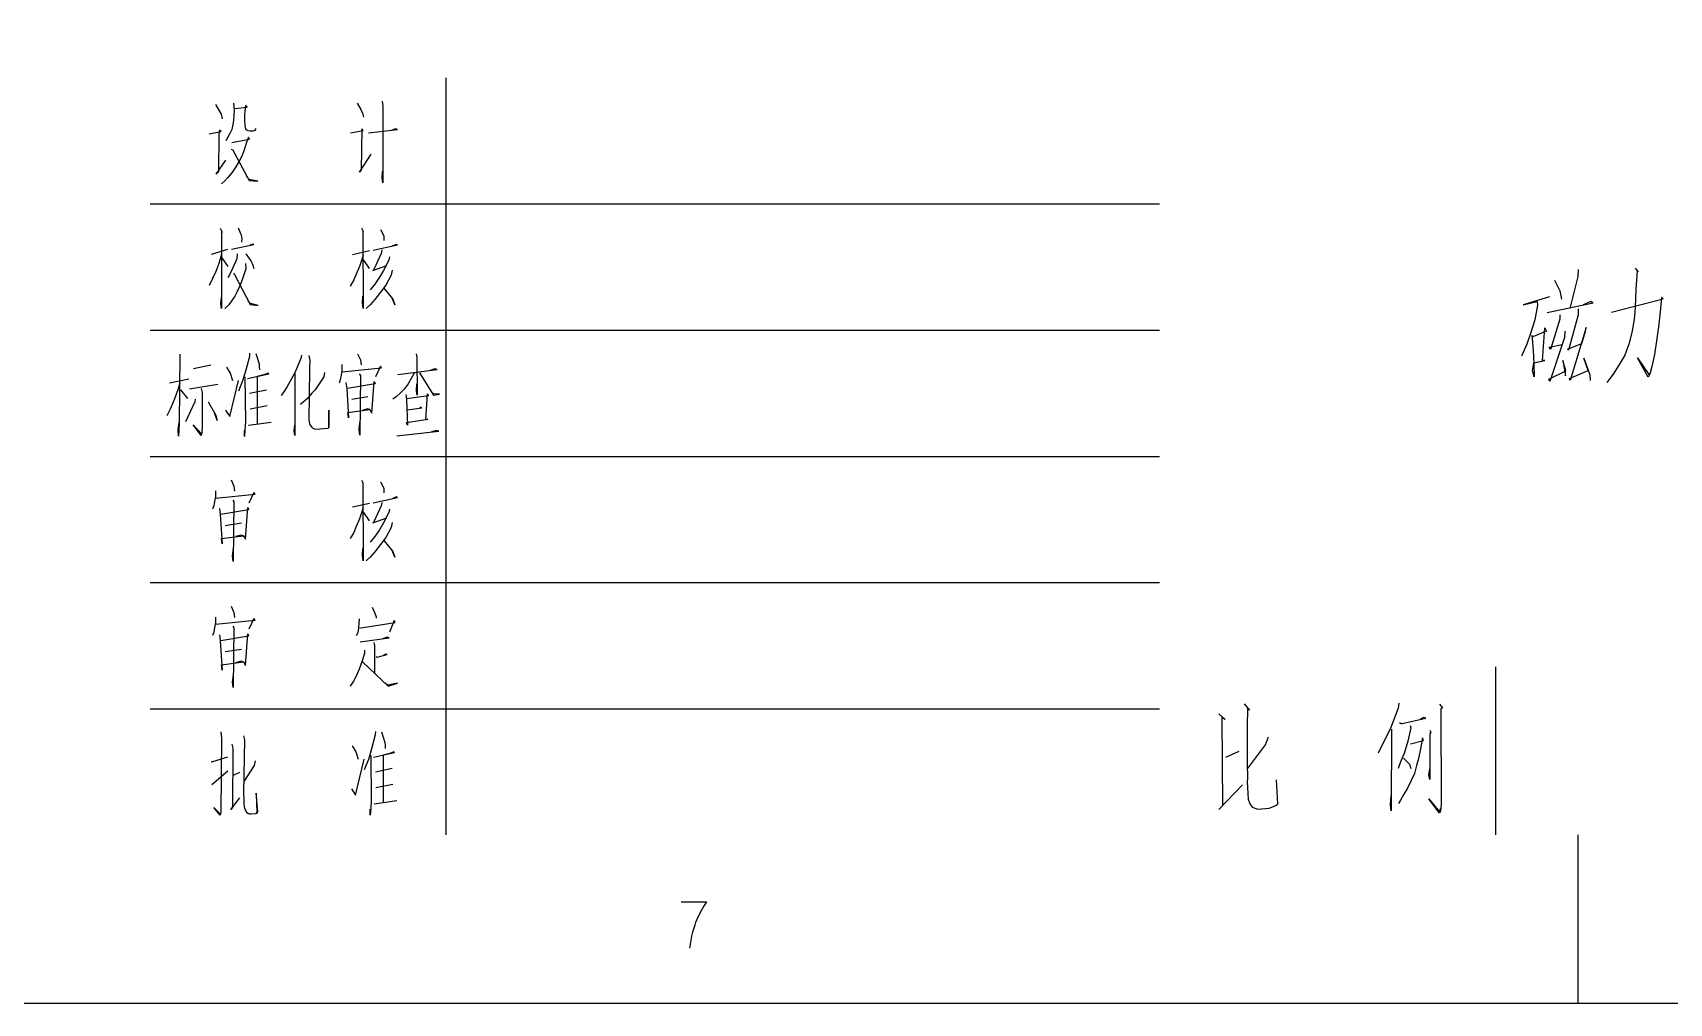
# Model space of a CAD drawing. Extents: x 0 to 8410, y 0 to 11890.
# Drawn here: x 6440 to 7413, y 0 to 577 of the extents above; entities that cross this region are included whole.
import ezdxf

# ---------------------------------------------------------------- set-up
doc = ezdxf.new("R2010")
doc.units = 0
doc.header["$MEASUREMENT"] = 0
doc.layers.add('6', color=7, linetype='Continuous')
doc.layers.add('8', color=7, linetype='Continuous')

# ---------------------------------------------------------------- blocks, each defined once
blk = doc.blocks.new('BLKENT714')
at = {"layer": '8', "color": 15, "linetype": 'Continuous'}
for p, q in [((7358.75, 100), (7358.75, 0)), ((0, 0), (8410, 0))]:
    blk.add_line(p, q, dxfattribs=at)
at = {"layer": '8', "color": 2, "linetype": 'Continuous'}
for p, q in [((6825.58, 60.22), (6840.67, 60.22)), ((6840.67, 60.22), (6839.39, 58.12)), ((6835.64, 51.12), (6834.27, 47.9)), ((6837.84, 55.32), (6835.64, 51.12)), ((6839.39, 58.12), (6837.84, 55.32)), ((6831.89, 39.92), (6831.34, 37.54)), ((6832.44, 42.3), (6831.89, 39.92)), ((6833.26, 44.68), (6832.44, 42.3)), ((6833.72, 46.5), (6833.26, 44.68)), ((6834.27, 47.9), (6833.72, 46.5)), ((6831.34, 37.54), (6830.61, 32.64))]:
    blk.add_line(p, q, dxfattribs=at)
at = {"layer": '8', "color": 7, "linetype": 'Continuous', "const_width": 0.03}
blk.add_lwpolyline([(250, 100), (8310, 100)], dxfattribs=at)

msp = doc.modelspace()

# ---------------------------------------------------------------- linework, layer by layer
at = {"layer": '6'}
for p, q in [((6685.91, 100), (6685.91, 550)), ((6647.93, 536.007), (6648.32, 533.262)), ((6548.91, 534.046), (6552.18, 528.36)), ((6552.18, 528.36), (6552.7, 525.615)), ((6559.76, 527.184), (6559.24, 523.262)), ((6559.5, 534.831), (6559.89, 531.105)), ((6559.89, 531.105), (6559.76, 527.184)), ((6560.28, 531.693), (6567.6, 532.478)), ((6566.16, 530.321), (6566.03, 527.576)), ((6566.03, 527.576), (6566.03, 524.831)), ((6566.82, 533.654), (6566.16, 530.321)), ((6567.6, 532.478), (6566.82, 533.654)), ((6633.03, 534.831), (6635.25, 531.105)), ((6635.25, 531.105), (6636.3, 528.948)), ((6636.3, 528.948), (6636.82, 526.595)), ((6648.32, 533.262), (6648.32, 487.576)), ((6544.99, 516.595), (6552.18, 517.968)), ((6550.87, 516.595), (6550.61, 494.046)), ((6551.26, 518.948), (6550.87, 516.595)), ((6552.18, 517.968), (6551.26, 518.948)), ((6557.41, 516.792), (6556.23, 514.635)), ((6558.45, 519.341), (6557.41, 516.792)), ((6559.24, 523.262), (6558.45, 519.341)), ((6566.03, 524.831), (6566.16, 522.086)), ((6566.16, 522.086), (6566.43, 520.517)), ((6566.43, 520.517), (6566.95, 519.341)), ((6566.95, 519.341), (6567.99, 518.752)), ((6567.99, 518.752), (6569.43, 518.556)), ((6569.43, 518.556), (6571.26, 518.556)), ((6571.26, 518.556), (6572.31, 518.948)), ((6572.31, 518.948), (6573.09, 519.929)), ((6629.11, 517.184), (6636.56, 518.752)), ((6635.9, 519.733), (6635.38, 495.223)), ((6636.56, 518.752), (6635.9, 519.733)), ((6639.82, 517.184), (6656.95, 519.341)), ((6655.77, 519.733), (6653.68, 518.948)), ((6656.95, 519.341), (6655.77, 519.733)), ((6556.23, 514.635), (6554.92, 512.478)), ((6558.19, 507.576), (6558.84, 507.38)), ((6558.45, 511.497), (6569.04, 513.458)), ((6558.84, 507.38), (6568.91, 488.948)), ((6565.77, 507.184), (6564.6, 503.85)), ((6567.34, 511.497), (6565.77, 507.184)), ((6568.39, 514.635), (6567.34, 511.497)), ((6569.04, 513.458), (6568.39, 514.635)), ((6549.17, 492.674), (6554.92, 501.105)), ((6560.94, 496.988), (6558.45, 493.458)), ((6563.03, 500.909), (6560.94, 496.988)), ((6564.6, 503.85), (6563.03, 500.909)), ((6634.46, 493.85), (6641.39, 504.635)), ((6550.61, 494.046), (6549.17, 492.674)), ((6554.14, 488.556), (6552.44, 486.988)), ((6555.97, 490.517), (6554.14, 488.556)), ((6558.45, 493.458), (6555.97, 490.517)), ((6568.91, 489.537), (6567.47, 491.497)), ((6574.01, 488.556), (6568.91, 489.537)), ((6568.91, 488.948), (6574.01, 488.556)), ((6635.38, 495.223), (6634.46, 493.85)), ((6647.93, 490.517), (6648.19, 494.439)), ((6648.32, 487.576), (6647.93, 490.517)), ((6510, 475), (7110, 475)), ((6551.65, 460.615), (6552.83, 458.262)), ((6552.83, 458.262), (6552.31, 459.046)), ((6552.31, 459.046), (6552.31, 412.968)), ((6562.24, 460.811), (6563.81, 457.086)), ((6635.64, 460.811), (6636.69, 458.85)), ((6636.69, 458.85), (6636.43, 459.243)), ((6636.43, 459.243), (6636.56, 412.968)), ((6647.01, 459.831), (6648.84, 456.105)), ((6555.97, 447.87), (6546.16, 444.929)), ((6558.32, 448.066), (6571.65, 451.007)), ((6563.81, 457.086), (6564.47, 454.733)), ((6564.47, 454.733), (6564.33, 452.38)), ((6570.74, 451.203), (6569.3, 450.419)), ((6571.65, 451.007), (6570.74, 451.203)), ((6642.57, 447.478), (6657.08, 450.615)), ((6647.67, 447.674), (6647.41, 445.517)), ((6648.84, 456.105), (6648.97, 454.341)), ((6648.97, 454.341), (6648.84, 453.36)), ((6656.16, 451.007), (6653.94, 449.831)), ((6657.08, 450.615), (6656.16, 451.007)), ((6550.74, 439.635), (6549.04, 434.929)), ((6552.31, 445.125), (6550.74, 439.635)), ((6552.57, 442.968), (6556.23, 437.87)), ((6561.59, 442.38), (6558.84, 436.693)), ((6561.72, 445.321), (6561.59, 442.38)), ((6566.56, 439.635), (6566.82, 436.497)), ((6566.82, 445.321), (6569.82, 441.203)), ((6569.82, 441.203), (6570.74, 439.243)), ((6570.74, 439.243), (6571.65, 436.693)), ((6640.35, 447.086), (6630.28, 444.733)), ((6634.46, 437.87), (6632.5, 433.36)), ((6636.69, 444.341), (6634.46, 437.87)), ((6636.82, 441.595), (6640.22, 436.693)), ((6642.44, 435.517), (6650.67, 438.458)), ((6647.41, 445.517), (6642.96, 436.105)), ((6651.85, 441.595), (6648.71, 435.517)), ((6652.24, 443.556), (6651.85, 441.595)), ((6547.08, 430.615), (6545.12, 426.497)), ((6549.04, 434.929), (6547.08, 430.615)), ((6557.14, 432.968), (6556.1, 431.203)), ((6558.84, 436.693), (6557.14, 432.968)), ((6559.5, 433.948), (6560.15, 433.164)), ((6560.15, 433.164), (6569.43, 415.321)), ((6565.12, 431.007), (6563.55, 426.693)), ((6566.82, 436.497), (6565.12, 431.007)), ((6631.07, 429.831), (6628.97, 426.105)), ((6632.5, 433.36), (6631.07, 429.831)), ((6642.96, 436.105), (6642.44, 435.517)), ((6646.23, 431.399), (6643.48, 427.282)), ((6648.71, 435.517), (6646.23, 431.399)), ((6653.29, 432.772), (6650.15, 426.693)), ((6653.94, 435.713), (6653.29, 432.772)), ((7344.818, 429.659), (7348.108, 423.345)), ((7358.728, 431.855), (7353.968, 412.914)), ((7358.908, 435.973), (7358.728, 431.855)), ((7392.758, 436.796), (7394.588, 434.6)), ((7394.048, 435.424), (7393.308, 424.169)), ((7394.588, 434.6), (7394.048, 435.424)), ((6551.92, 415.713), (6552.31, 419.635)), ((6560.28, 420.223), (6558.58, 417.674)), ((6561.72, 422.968), (6560.28, 420.223)), ((6563.55, 426.693), (6561.72, 422.968)), ((6636.16, 416.301), (6636.43, 420.223)), ((6643.48, 427.282), (6640.74, 423.948)), ((6647.01, 422.576), (6643.62, 418.262)), ((6650.15, 426.693), (6647.01, 422.576)), ((6648.97, 424.929), (6654.33, 418.458)), ((6655.38, 415.125), (6653.81, 419.046)), ((6654.33, 418.458), (6655.38, 415.125)), ((7341.888, 419.777), (7326.328, 415.11)), ((7348.108, 423.345), (7349.028, 418.404)), ((7378.858, 410.718), (7409.418, 418.678)), ((7393.308, 424.169), (7392.758, 413.463)), ((7408.498, 419.502), (7407.768, 410.992)), ((7409.418, 418.678), (7408.498, 419.502)), ((6552.31, 412.968), (6551.92, 415.713)), ((6556.75, 415.125), (6554.4, 412.968)), ((6558.58, 417.674), (6556.75, 415.125)), ((6569.56, 415.909), (6568.26, 417.478)), ((6569.43, 415.321), (6574.27, 414.733)), ((6574.27, 414.733), (6569.56, 415.909)), ((6636.56, 412.968), (6636.16, 416.301)), ((6640.74, 415.125), (6638.39, 412.968)), ((6643.62, 418.262), (6640.74, 415.125)), ((7326.328, 415.11), (7334.568, 417.031)), ((7334.748, 414.835), (7333.288, 406.051)), ((7334.568, 417.031), (7334.748, 414.835)), ((7340.608, 410.443), (7367.878, 416.208)), ((7348.108, 409.071), (7348.108, 406.6)), ((7358.908, 409.071), (7353.238, 388.208)), ((7358.908, 412.639), (7358.908, 409.071)), ((7366.408, 417.031), (7362.018, 415.11)), ((7367.328, 416.482), (7366.408, 417.031)), ((7367.878, 416.208), (7367.328, 416.482)), ((7392.758, 413.463), (7392.218, 406.326)), ((7407.768, 410.992), (7406.668, 401.933)), ((6510, 400), (7110, 400)), ((7333.288, 406.051), (7330.908, 398.639)), ((7340.058, 399.463), (7331.458, 395.894)), ((7337.678, 381.894), (7339.138, 401.384)), ((7339.138, 401.384), (7340.058, 399.463)), ((7348.108, 406.6), (7342.438, 388.482)), ((7351.038, 399.463), (7350.858, 395.62)), ((7363.668, 401.659), (7354.148, 370.09)), ((7361.098, 392.051), (7363.298, 399.463)), ((7363.298, 399.463), (7363.668, 401.659)), ((7392.218, 406.326), (7390.928, 398.639)), ((7406.668, 401.933), (7405.578, 393.698)), ((7328.528, 391.777), (7325.238, 384.639)), ((7330.908, 398.639), (7328.528, 391.777)), ((7331.458, 396.992), (7332.188, 388.208)), ((7341.708, 389.855), (7349.388, 391.502)), ((7342.438, 388.482), (7341.708, 389.855)), ((7350.858, 395.62), (7342.068, 369.541)), ((7352.688, 388.757), (7361.098, 392.051)), ((7389.098, 391.777), (7386.728, 385.188)), ((7390.928, 398.639), (7389.098, 391.777)), ((7405.578, 393.698), (7404.288, 385.463)), ((6527.53, 385.811), (6527.27, 344.439)), ((6568.97, 384.439), (6566.87, 376.203)), ((6569.1, 386.399), (6568.97, 384.439)), ((6572.76, 386.203), (6574.72, 379.929)), ((6574.72, 379.929), (6574.85, 378.164)), ((6598.38, 380.321), (6595.89, 374.635)), ((6599.55, 383.066), (6598.38, 380.321)), ((6599.95, 385.223), (6599.55, 383.066)), ((6604.39, 385.027), (6604.91, 381.89)), ((6604.91, 381.89), (6604.78, 377.772)), ((6624, 379.537), (6624, 376.007)), ((6633.28, 386.007), (6634.98, 382.282)), ((6634.98, 382.282), (6635.37, 379.341)), ((6668.05, 386.007), (6668.44, 384.046)), ((6668.44, 384.046), (6668.7, 361.301)), ((7331.818, 375.855), (7332.558, 380.522)), ((7332.188, 388.208), (7332.558, 380.247)), ((7332.558, 380.522), (7339.138, 381.894)), ((7332.558, 380.247), (7332.738, 372.286)), ((7339.138, 381.894), (7337.678, 381.894)), ((7351.588, 375.855), (7349.938, 381.894)), ((7349.938, 381.894), (7351.408, 372.835)), ((7353.238, 388.208), (7352.688, 388.757)), ((7364.948, 376.129), (7362.388, 383.267)), ((7362.388, 383.267), (7365.858, 373.384)), ((7383.798, 380.247), (7380.138, 374.482)), ((7386.728, 385.188), (7383.798, 380.247)), ((7400.628, 372.012), (7394.228, 383.541)), ((7394.228, 383.541), (7400.998, 373.659)), ((7404.288, 385.463), (7402.828, 378.326)), ((6521.51, 368.752), (6532.89, 371.105)), ((6535.76, 377.184), (6546.09, 379.341)), ((6555.37, 377.968), (6557.46, 374.439)), ((6557.33, 348.752), (6562.43, 370.125)), ((6557.46, 374.439), (6558.9, 370.125)), ((6564.91, 369.929), (6562.43, 363.654)), ((6566.87, 376.203), (6564.91, 369.929)), ((6566.35, 372.282), (6566.61, 345.615)), ((6567.92, 371.301), (6580.47, 374.046)), ((6577.59, 373.458), (6573.67, 372.478)), ((6573.67, 372.478), (6573.67, 344.243)), ((6574.85, 378.164), (6574.98, 376.399)), ((6580.08, 374.439), (6577.59, 373.458)), ((6580.47, 374.046), (6580.08, 374.439)), ((6594.06, 371.105), (6591.45, 366.595)), ((6595.89, 374.635), (6594.06, 371.105)), ((6596.02, 374.243), (6596.02, 337.38)), ((6604.78, 376.595), (6604.39, 346.595)), ((6604.78, 377.772), (6604.78, 376.595)), ((6613.28, 372.282), (6610.53, 368.164)), ((6613.67, 374.831), (6613.28, 372.282)), ((6622.95, 370.517), (6622.3, 368.556)), ((6623.48, 373.262), (6622.95, 370.517)), ((6624, 376.007), (6623.48, 373.262)), ((6624, 375.223), (6647.53, 377.576)), ((6634.32, 374.046), (6634.98, 373.066)), ((6634.98, 373.066), (6634.59, 337.576)), ((6646.87, 378.556), (6643.87, 372.282)), ((6647.53, 377.576), (6646.87, 378.556)), ((6657.2, 373.654), (6680.6, 376.595)), ((6667, 374.439), (6663.34, 368.164)), ((6670.01, 374.635), (6678.51, 361.301)), ((6679.16, 376.988), (6676.42, 376.007)), ((6680.6, 376.595), (6679.16, 376.988)), ((7332.738, 372.286), (7331.818, 375.855)), ((7341.518, 370.914), (7351.588, 375.855)), ((7342.068, 369.541), (7341.518, 370.914)), ((7351.408, 372.835), (7351.408, 375.855)), ((7353.778, 371.188), (7364.948, 376.129)), ((7354.148, 370.09), (7353.778, 371.188)), ((7365.858, 373.384), (7366.048, 370.09)), ((7377.938, 371.463), (7375.928, 368.992)), ((7380.138, 374.482), (7377.938, 371.463)), ((7401.548, 373.933), (7400.628, 372.012)), ((7402.828, 378.326), (7401.548, 373.933)), ((6526.22, 363.85), (6524.13, 358.164)), ((6527.66, 368.556), (6526.22, 363.85)), ((6528.05, 364.635), (6532.1, 359.341)), ((6533.28, 365.223), (6550.27, 367.968)), ((6540.21, 365.419), (6540.86, 362.87)), ((6540.86, 362.87), (6540.86, 343.262)), ((6569.1, 362.478), (6579.16, 364.635)), ((6589.88, 363.85), (6587.92, 361.105)), ((6591.45, 366.595), (6589.88, 363.85)), ((6606.09, 362.478), (6603.61, 359.341)), ((6608.05, 364.635), (6606.09, 362.478)), ((6610.53, 368.164), (6608.05, 364.635)), ((6626.35, 368.948), (6626.87, 365.419)), ((6626.87, 365.419), (6627.92, 347.968)), ((6643.74, 368.164), (6627.27, 365.419)), ((6629.88, 358.948), (6639.42, 360.517)), ((6641.78, 350.713), (6643.21, 369.537)), ((6643.21, 369.537), (6643.74, 368.164)), ((6656.15, 360.321), (6654.19, 358.948)), ((6658.77, 362.674), (6656.15, 360.321)), ((6660.99, 365.027), (6658.77, 362.674)), ((6663.34, 368.164), (6660.99, 365.027)), ((6661.91, 361.693), (6662.43, 358.556)), ((6674.06, 360.713), (6662.56, 359.144)), ((6668.31, 364.046), (6668.57, 368.164)), ((6668.7, 361.301), (6668.31, 364.046)), ((6673.8, 346.792), (6674.85, 362.086)), ((6674.46, 360.713), (6674.06, 360.713)), ((6675.5, 360.909), (6674.46, 360.713)), ((6674.85, 362.086), (6675.5, 360.909)), ((6678.38, 362.086), (6676.55, 364.243)), ((6682.04, 361.89), (6678.38, 362.086)), ((6678.51, 361.301), (6682.04, 361.89)), ((6521.91, 353.066), (6519.82, 349.144)), ((6524.13, 358.164), (6521.91, 353.066)), ((6536.55, 357.38), (6530.93, 345.615)), ((6536.68, 358.948), (6536.55, 357.38)), ((6544.39, 357.38), (6548.97, 349.537)), ((6549.75, 346.399), (6548.05, 351.497)), ((6554.85, 352.478), (6557.33, 348.752)), ((6569.36, 353.262), (6579.55, 355.223)), ((6603.61, 359.341), (6599.42, 355.811)), ((6616.15, 352.478), (6616.02, 342.086)), ((6616.42, 342.282), (6616.15, 352.478)), ((6627.53, 351.105), (6640.6, 352.87)), ((6627.92, 347.968), (6627.53, 351.105)), ((6639.16, 353.262), (6636.15, 352.282)), ((6640.6, 352.87), (6639.16, 353.262)), ((6640.6, 352.87), (6641.78, 350.713)), ((6662.43, 358.556), (6662.95, 343.458)), ((6662.69, 352.674), (6671.58, 353.85)), ((6670.66, 354.243), (6670.14, 353.654)), ((6671.58, 353.85), (6670.66, 354.243)), ((6526.61, 341.105), (6527.14, 345.223)), ((6526.87, 336.988), (6526.61, 341.105)), ((6527.27, 344.439), (6526.87, 336.988)), ((6540.34, 337.38), (6535.5, 343.654)), ((6535.5, 343.654), (6540.47, 338.36)), ((6540.86, 343.262), (6540.6, 339.144)), ((6548.97, 349.537), (6549.75, 346.399)), ((6566.35, 340.713), (6566.09, 336.792)), ((6566.61, 345.615), (6566.35, 340.713)), ((6568.44, 343.458), (6581.91, 345.419)), ((6595.63, 340.125), (6595.89, 343.458)), ((6604.39, 346.595), (6604.78, 344.439)), ((6604.78, 344.439), (6605.04, 343.458)), ((6605.04, 343.458), (6605.83, 342.478)), ((6605.83, 342.478), (6606.74, 341.693)), ((6606.74, 341.693), (6608.18, 341.105)), ((6608.18, 341.105), (6615.89, 341.693)), ((6615.89, 341.693), (6616.42, 342.282)), ((6634.19, 340.909), (6634.72, 345.223)), ((6634.59, 337.576), (6634.19, 340.909)), ((6662.3, 345.223), (6674.98, 347.184)), ((6662.95, 343.458), (6662.3, 345.223)), ((6674.98, 347.184), (6673.8, 346.792)), ((6540.6, 339.144), (6540.34, 337.38)), ((6566.09, 336.792), (6566.09, 340.321)), ((6596.02, 337.38), (6595.63, 340.125)), ((6656.55, 337.184), (6681.51, 339.929)), ((6680.21, 340.321), (6677.33, 339.537)), ((6681.51, 339.929), (6680.21, 340.321)), ((6510, 325), (7110, 325)), ((6548.78, 304.537), (6548.78, 301.007)), ((6548.78, 300.223), (6572.31, 302.576)), ((6558.06, 311.007), (6559.76, 307.282)), ((6559.76, 307.282), (6560.15, 304.341)), ((6571.65, 303.556), (6568.65, 297.282)), ((6572.31, 302.576), (6571.65, 303.556)), ((6635.64, 310.811), (6636.69, 308.85)), ((6636.69, 308.85), (6636.43, 309.243)), ((6636.43, 309.243), (6636.56, 262.968)), ((6647.01, 309.831), (6648.84, 306.105)), ((6648.84, 306.105), (6648.97, 304.341)), ((6648.97, 304.341), (6648.84, 303.36)), ((6547.73, 295.517), (6547.08, 293.556)), ((6548.26, 298.262), (6547.73, 295.517)), ((6548.78, 301.007), (6548.26, 298.262)), ((6551.13, 293.948), (6551.65, 290.419)), ((6568.52, 293.164), (6552.05, 290.419)), ((6559.11, 299.046), (6559.76, 298.066)), ((6559.76, 298.066), (6559.37, 262.576)), ((6566.56, 275.713), (6567.99, 294.537)), ((6567.99, 294.537), (6568.52, 293.164)), ((6640.35, 297.086), (6630.28, 294.733)), ((6636.69, 294.341), (6634.46, 287.87)), ((6642.57, 297.478), (6657.08, 300.615)), ((6647.41, 295.517), (6642.96, 286.105)), ((6647.67, 297.674), (6647.41, 295.517)), ((6652.24, 293.556), (6651.85, 291.595)), ((6656.16, 301.007), (6653.94, 299.831)), ((6657.08, 300.615), (6656.16, 301.007)), ((6551.65, 290.419), (6552.7, 272.968)), ((6554.66, 283.948), (6564.2, 285.517)), ((6632.5, 283.36), (6631.07, 279.831)), ((6634.46, 287.87), (6632.5, 283.36)), ((6636.82, 291.595), (6640.22, 286.693)), ((6642.44, 285.517), (6650.67, 288.458)), ((6642.96, 286.105), (6642.44, 285.517)), ((6648.71, 285.517), (6646.23, 281.399)), ((6651.85, 291.595), (6648.71, 285.517)), ((6653.29, 282.772), (6650.15, 276.693)), ((6653.94, 285.713), (6653.29, 282.772)), ((6552.31, 276.105), (6565.38, 277.87)), ((6552.7, 272.968), (6552.31, 276.105)), ((6563.94, 278.262), (6560.94, 277.282)), ((6565.38, 277.87), (6563.94, 278.262)), ((6565.38, 277.87), (6566.56, 275.713)), ((6631.07, 279.831), (6628.97, 276.105)), ((6643.48, 277.282), (6640.74, 273.948)), ((6646.23, 281.399), (6643.48, 277.282)), ((6647.01, 272.576), (6643.62, 268.262)), ((6650.15, 276.693), (6647.01, 272.576)), ((6648.97, 274.929), (6654.33, 268.458)), ((6558.98, 265.909), (6559.5, 270.223)), ((6559.37, 262.576), (6558.98, 265.909)), ((6636.16, 266.301), (6636.43, 270.223)), ((6636.56, 262.968), (6636.16, 266.301)), ((6640.74, 265.125), (6638.39, 262.968)), ((6643.62, 268.262), (6640.74, 265.125)), ((6655.38, 265.125), (6653.81, 269.046)), ((6654.33, 268.458), (6655.38, 265.125)), ((6510, 250), (7110, 250)), ((6558.06, 236.007), (6559.76, 232.282)), ((6642.05, 235.419), (6643.48, 231.89)), ((6548.78, 226.007), (6548.26, 223.262)), ((6548.78, 229.537), (6548.78, 226.007)), ((6548.78, 225.223), (6572.31, 227.576)), ((6559.11, 224.046), (6559.76, 223.066)), ((6559.76, 232.282), (6560.15, 229.341)), ((6571.65, 228.556), (6568.65, 222.282)), ((6572.31, 227.576), (6571.65, 228.556)), ((6634.07, 225.419), (6633.81, 223.458)), ((6634.2, 228.36), (6634.07, 225.419)), ((6634.07, 222.87), (6655.64, 226.203)), ((6643.48, 231.89), (6644.27, 229.733)), ((6644.27, 229.733), (6644.4, 228.752)), ((6655.12, 227.38), (6652.24, 220.517)), ((6655.64, 226.203), (6655.12, 227.38)), ((6547.73, 220.517), (6547.08, 218.556)), ((6548.26, 223.262), (6547.73, 220.517)), ((6551.13, 218.948), (6551.65, 215.419)), ((6551.65, 215.419), (6552.7, 197.968)), ((6568.52, 218.164), (6552.05, 215.419)), ((6559.76, 223.066), (6559.37, 187.576)), ((6566.56, 200.713), (6567.99, 219.537)), ((6567.99, 219.537), (6568.52, 218.164)), ((6633.16, 219.733), (6632.5, 218.36)), ((6633.55, 221.497), (6633.16, 219.733)), ((6633.81, 223.458), (6633.55, 221.497)), ((6634.86, 214.831), (6651.98, 217.184)), ((6642.96, 214.439), (6643.35, 212.674)), ((6650.81, 217.576), (6648.19, 216.595)), ((6651.98, 217.184), (6650.81, 217.576)), ((6554.66, 208.948), (6564.2, 210.517)), ((6637.34, 207.772), (6635.9, 202.87)), ((6637.34, 209.733), (6637.34, 207.772)), ((6643.35, 212.674), (6643.35, 195.811)), ((6644.27, 206.007), (6644.92, 205.615)), ((6644.92, 205.615), (6650.81, 207.184)), ((6650.15, 207.38), (6648.71, 206.792)), ((6650.81, 207.184), (6650.15, 207.38)), ((6552.31, 201.105), (6565.38, 202.87)), ((6552.7, 197.968), (6552.31, 201.105)), ((6558.98, 190.909), (6559.5, 195.223)), ((6563.94, 203.262), (6560.94, 202.282)), ((6565.38, 202.87), (6563.94, 203.262)), ((6565.38, 202.87), (6566.56, 200.713)), ((6634.2, 198.556), (6632.37, 194.439)), ((6635.9, 202.87), (6634.2, 198.556)), ((6636.16, 202.87), (6651.46, 188.36)), ((7310, 100), (7310, 200)), ((6559.37, 187.576), (6558.98, 190.909)), ((6630.81, 191.497), (6628.97, 188.36)), ((6632.37, 194.439), (6630.81, 191.497)), ((6651.33, 188.948), (6649.5, 190.125)), ((6657.08, 190.125), (6651.33, 188.948)), ((6651.46, 188.36), (6657.08, 190.125)), ((7160.38, 178.027), (7163.49, 174.184)), ((7162.39, 175.556), (7162.21, 164.027)), ((7163.49, 174.184), (7162.39, 175.556)), ((7251.92, 175.282), (7247.16, 162.929)), ((7252.29, 178.301), (7251.92, 175.282)), ((7276.44, 177.752), (7278.28, 175.556)), ((7278.28, 175.556), (7277.36, 175.007)), ((6510, 175), (7110, 175)), ((7145.37, 171.988), (7149.03, 168.694)), ((7149.03, 168.694), (7147.02, 169.792)), ((7147.02, 169.792), (7147.57, 117.36)), ((7252.65, 166.772), (7253.75, 166.223)), ((7253.75, 166.223), (7254.3, 166.223)), ((7254.3, 166.223), (7268.39, 169.517)), ((7267.11, 169.792), (7264.92, 168.694)), ((7268.39, 169.517), (7267.11, 169.792)), ((7277.36, 175.007), (7277.54, 118.184)), ((6552.44, 157.478), (6551.92, 113.556)), ((6552.05, 161.203), (6552.44, 157.478)), ((6565.51, 158.85), (6566.03, 156.497)), ((6566.03, 156.497), (6565.51, 124.929)), ((6643.75, 159.439), (6641.65, 151.203)), ((6643.88, 161.399), (6643.75, 159.439)), ((6647.54, 161.203), (6649.5, 154.929)), ((7162.21, 164.027), (7162.21, 152.223)), ((7173.01, 153.595), (7174.84, 158.262)), ((7247.16, 162.929), (7243.32, 155.243)), ((7248.08, 162.929), (7247.71, 114.341)), ((7257.6, 155.792), (7255.58, 148.38)), ((7259.43, 163.752), (7257.6, 155.792)), ((7259.06, 165.125), (7259.43, 163.752)), ((7259.24, 154.144), (7267.11, 156.066)), ((7266.38, 157.713), (7265.28, 151.125)), ((7267.11, 156.066), (7266.38, 157.713)), ((7270.77, 162.38), (7271.32, 161.007)), ((7271.32, 161.007), (7270.77, 160.184)), ((7270.77, 160.184), (7270.77, 133.007)), ((6546.69, 143.556), (6556.23, 146.497)), ((6558.58, 153.948), (6559.11, 151.595)), ((6559.11, 151.595), (6558.84, 116.301)), ((6630.15, 152.968), (6632.24, 149.439)), ((6632.24, 149.439), (6633.68, 145.125)), ((6641.65, 151.203), (6639.69, 144.929)), ((6641.13, 147.282), (6641.39, 120.615)), ((6642.7, 146.301), (6655.25, 149.046)), ((6652.37, 148.458), (6648.45, 147.478)), ((6648.45, 147.478), (6648.45, 119.243)), ((6649.5, 154.929), (6649.63, 153.164)), ((6649.63, 153.164), (6649.76, 151.399)), ((6654.86, 149.439), (6652.37, 148.458)), ((6655.25, 149.046), (6654.86, 149.439)), ((7149.58, 146.184), (7157.45, 149.752)), ((7162.21, 152.223), (7162.21, 141.792)), ((7162.39, 139.321), (7173.01, 153.595)), ((7243.32, 155.243), (7240.03, 148.654)), ((7255.58, 148.38), (7253.39, 143.439)), ((7265.28, 151.125), (7264, 145.36)), ((6546.16, 143.556), (6546.69, 143.556)), ((6546.56, 130.027), (6556.23, 138.066)), ((6563.16, 137.086), (6559.24, 135.321)), ((6571.79, 141.203), (6565.64, 131.792)), ((6572.44, 144.144), (6571.79, 141.203)), ((6632.11, 123.752), (6637.21, 145.125)), ((6639.69, 144.929), (6637.21, 138.654)), ((6643.88, 137.478), (6653.94, 139.635)), ((7162.21, 141.792), (7162.39, 134.38)), ((7253.39, 143.439), (7251.92, 139.595)), ((7255.22, 145.635), (7258.69, 142.066)), ((7258.69, 142.066), (7259.43, 139.595)), ((7261.62, 136.576), (7259.61, 132.458)), ((7262.9, 141.243), (7261.62, 136.576)), ((7264, 145.36), (7262.9, 141.243)), ((7270.22, 135.752), (7270.77, 139.321)), ((6629.63, 127.478), (6632.11, 123.752)), ((6644.14, 128.262), (6654.33, 130.223)), ((7145.37, 115.164), (7159.46, 129.713)), ((7162.39, 133.556), (7162.21, 131.635)), ((7162.21, 131.635), (7162.76, 121.203)), ((7162.39, 134.38), (7162.39, 133.556)), ((7180.33, 118.458), (7179.59, 132.733)), ((7257.41, 127.792), (7255.4, 124.223)), ((7259.61, 132.458), (7257.41, 127.792)), ((7270.77, 133.007), (7270.22, 135.752)), ((6557.93, 115.125), (6563.29, 121.988)), ((6565.51, 124.929), (6565.64, 121.007)), ((6565.64, 121.007), (6565.64, 118.654)), ((6565.64, 118.654), (6565.9, 116.693)), ((6574.01, 113.752), (6573.09, 124.929)), ((6573.09, 124.929), (6573.48, 113.556)), ((6641.39, 120.615), (6641.13, 115.713)), ((6643.22, 118.458), (6656.69, 120.419)), ((7147.57, 117.36), (7145.37, 115.164)), ((7162.76, 121.203), (7163.86, 118.458)), ((7163.86, 118.458), (7165.14, 116.537)), ((7175.2, 115.988), (7179.78, 117.635)), ((7179.78, 117.635), (7180.33, 118.458)), ((7247.35, 117.909), (7247.71, 123.399)), ((7247.71, 114.341), (7247.35, 117.909)), ((7253.39, 120.654), (7252.11, 118.733)), ((7255.4, 124.223), (7253.39, 120.654)), ((7276.44, 112.968), (7270.22, 121.478)), ((7270.22, 121.478), (7276.63, 113.517)), ((7277.54, 118.184), (7277.18, 114.066)), ((6551.52, 111.792), (6547.86, 116.301)), ((6547.86, 116.301), (6551.52, 112.576)), ((6551.92, 113.556), (6551.52, 111.792)), ((6558.84, 116.301), (6557.93, 115.125)), ((6565.9, 116.693), (6566.43, 114.929)), ((6566.43, 114.929), (6567.34, 113.556)), ((6567.34, 113.556), (6567.99, 112.968)), ((6567.99, 112.968), (6568.91, 112.576)), ((6568.91, 112.576), (6570.09, 112.576)), ((6570.09, 112.576), (6572.7, 112.772)), ((6572.7, 112.772), (6573.75, 113.36)), ((6573.48, 113.556), (6572.96, 112.968)), ((6573.75, 113.36), (6574.01, 113.752)), ((6641.13, 115.713), (6640.87, 111.792)), ((6640.87, 111.792), (6640.87, 115.321)), ((7165.14, 116.537), (7168.61, 115.439)), ((7168.61, 115.439), (7175.2, 115.988)), ((7277.18, 114.066), (7276.44, 112.968)), ((7276.63, 113.517), (7277.18, 115.713))]:
    msp.add_line(p, q, dxfattribs=at)
at = {"layer": '6', "const_width": 0.03}
for points in [[(6510, 100), (6510, 700)], [(6510, 500), (6510, 700)], [(6510, 550), (8310, 550)], [(7110, 100), (7110, 550)], [(7110, 200), (8310, 200)]]:
    msp.add_lwpolyline(points, dxfattribs=at)

# ---------------------------------------------------------------- block references
at = {"layer": '6'}
msp.add_blockref('BLKENT714', (0, 0), dxfattribs=at)

doc.saveas('drawing.dxf')
